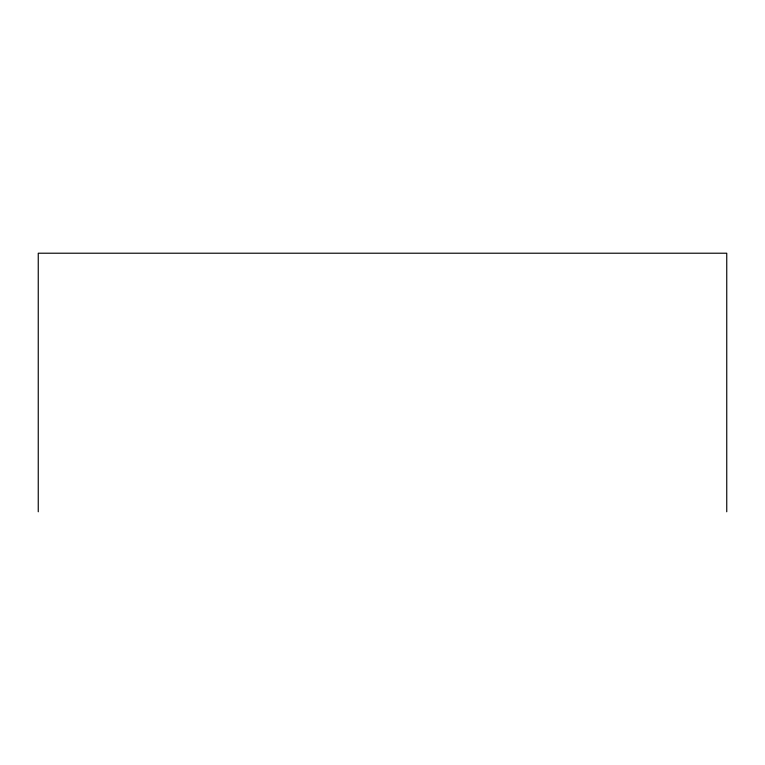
<?xml version="1.0" encoding="UTF-8"?>
<svg xmlns="http://www.w3.org/2000/svg" width="765" height="765" viewBox="0 0 765 765"><rect width="100%" height="100%" fill="white"/><g stroke="black" fill="none" stroke-linecap="round" stroke-linejoin="round"><path stroke-width="1.15" d="M726.75 511.785L726.75 253.215L38.25 253.215L38.25 511.785"/></g></svg>
